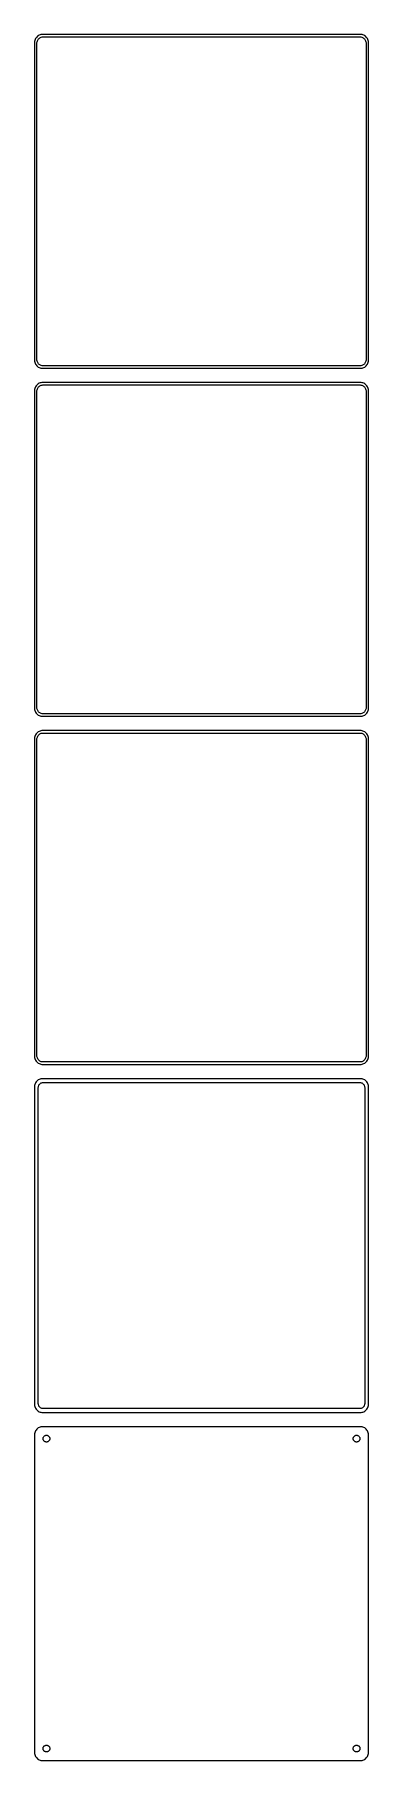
# Model space of a CAD drawing. Header units: metres. Extents: x -105 to 105, y 990 to 2076.
import ezdxf

# ---------------------------------------------------------------- set-up
doc = ezdxf.new("R2010")
doc.units = ezdxf.units.M

msp = doc.modelspace()

# ---------------------------------------------------------------- linework, layer by layer
for p, q in [((-103.645, 2074.42), (-104.045, 2073.94)), ((-103.187, 2074.85), (-103.645, 2074.42)), ((-102.679, 2075.22), (-103.187, 2074.85)), ((-102.129, 2075.52), (-102.679, 2075.22)), ((-101.545, 2075.76), (-102.129, 2075.52)), ((-100.937, 2075.91), (-101.545, 2075.76)), ((-101.203, 2074.12), (-100.736, 2074.3)), ((-100.314, 2075.99), (-100.937, 2075.91)), ((-100.736, 2074.3), (-100.25, 2074.43)), ((100.314, 2075.99), (-100.314, 2075.99)), ((-100.25, 2074.43), (-99.7512, 2074.49)), ((-99.7512, 2074.49), (99.7512, 2074.49)), ((99.7512, 2074.49), (100.25, 2074.43)), ((100.25, 2074.43), (100.736, 2074.3)), ((100.937, 2075.91), (100.314, 2075.99)), ((100.736, 2074.3), (101.203, 2074.12)), ((101.545, 2075.76), (100.937, 2075.91)), ((102.129, 2075.52), (101.545, 2075.76)), ((102.679, 2075.22), (102.129, 2075.52)), ((103.187, 2074.85), (102.679, 2075.22)), ((103.645, 2074.42), (103.187, 2074.85)), ((104.045, 2073.94), (103.645, 2074.42)), ((-104.961, 2071.63), (-105, 2071)), ((-105, 2071), (-105, 1871)), ((-104.843, 2072.24), (-104.961, 2071.63)), ((-104.649, 2072.84), (-104.843, 2072.24)), ((-104.382, 2073.41), (-104.649, 2072.84)), ((-104.045, 2073.94), (-104.382, 2073.41)), ((-103.5, 2070.5), (-103.468, 2071)), ((-103.5, 1871.5), (-103.5, 2070.5)), ((-103.468, 2071), (-103.374, 2071.49)), ((-103.374, 2071.49), (-103.219, 2071.97)), ((-103.219, 2071.97), (-103.005, 2072.43)), ((-103.005, 2072.43), (-102.736, 2072.85)), ((-102.736, 2072.85), (-102.416, 2073.24)), ((-102.416, 2073.24), (-102.05, 2073.58)), ((-102.05, 2073.58), (-101.643, 2073.88)), ((-101.643, 2073.88), (-101.203, 2074.12)), ((101.203, 2074.12), (101.643, 2073.88)), ((101.643, 2073.88), (102.05, 2073.58)), ((102.05, 2073.58), (102.416, 2073.24)), ((102.416, 2073.24), (102.736, 2072.85)), ((102.736, 2072.85), (103.005, 2072.43)), ((103.005, 2072.43), (103.219, 2071.97)), ((103.219, 2071.97), (103.374, 2071.49)), ((103.374, 2071.49), (103.468, 2071)), ((103.468, 2071), (103.5, 2070.5)), ((103.5, 2070.5), (103.5, 1871.5)), ((104.382, 2073.41), (104.045, 2073.94)), ((104.649, 2072.84), (104.382, 2073.41)), ((104.843, 2072.24), (104.649, 2072.84)), ((104.961, 2071.63), (104.843, 2072.24)), ((105, 2071), (104.961, 2071.63)), ((105, 1871), (105, 2071)), ((-105, 1871), (-104.961, 1870.37)), ((-104.961, 1870.37), (-104.843, 1869.76)), ((-104.843, 1869.76), (-104.649, 1869.16)), ((-104.649, 1869.16), (-104.382, 1868.59)), ((-104.382, 1868.59), (-104.045, 1868.06)), ((-104.045, 1868.06), (-103.645, 1867.58)), ((-103.468, 1871), (-103.5, 1871.5)), ((-103.374, 1870.51), (-103.468, 1871)), ((-103.219, 1870.03), (-103.374, 1870.51)), ((-103.005, 1869.57), (-103.219, 1870.03)), ((-102.736, 1869.15), (-103.005, 1869.57)), ((-102.416, 1868.76), (-102.736, 1869.15)), ((-102.05, 1868.42), (-102.416, 1868.76)), ((-101.643, 1868.12), (-102.05, 1868.42)), ((-101.203, 1867.88), (-101.643, 1868.12)), ((101.643, 1868.12), (101.203, 1867.88)), ((102.05, 1868.42), (101.643, 1868.12)), ((102.416, 1868.76), (102.05, 1868.42)), ((102.736, 1869.15), (102.416, 1868.76)), ((103.005, 1869.57), (102.736, 1869.15)), ((103.219, 1870.03), (103.005, 1869.57)), ((103.374, 1870.51), (103.219, 1870.03)), ((103.468, 1871), (103.374, 1870.51)), ((103.5, 1871.5), (103.468, 1871)), ((103.645, 1867.58), (104.045, 1868.06)), ((104.045, 1868.06), (104.382, 1868.59)), ((104.382, 1868.59), (104.649, 1869.16)), ((104.649, 1869.16), (104.843, 1869.76)), ((104.843, 1869.76), (104.961, 1870.37)), ((104.961, 1870.37), (105, 1871)), ((-103.645, 1867.58), (-103.187, 1867.15)), ((-103.187, 1867.15), (-102.679, 1866.78)), ((-102.679, 1866.78), (-102.129, 1866.48)), ((-102.129, 1866.48), (-101.545, 1866.24)), ((-101.545, 1866.24), (-100.937, 1866.09)), ((-100.736, 1867.7), (-101.203, 1867.88)), ((-100.937, 1866.09), (-100.314, 1866.01)), ((-100.25, 1867.57), (-100.736, 1867.7)), ((-100.314, 1866.01), (100.314, 1866.01)), ((-99.7512, 1867.51), (-100.25, 1867.57)), ((99.7512, 1867.51), (-99.7512, 1867.51)), ((100.25, 1867.57), (99.7512, 1867.51)), ((100.736, 1867.7), (100.25, 1867.57)), ((100.314, 1866.01), (100.937, 1866.09)), ((101.203, 1867.88), (100.736, 1867.7)), ((100.937, 1866.09), (101.545, 1866.24)), ((101.545, 1866.24), (102.129, 1866.48)), ((102.129, 1866.48), (102.679, 1866.78)), ((102.679, 1866.78), (103.187, 1867.15)), ((103.187, 1867.15), (103.645, 1867.58)), ((-104.961, 1852.63), (-105, 1852)), ((-105, 1852), (-105, 1652)), ((-104.843, 1853.24), (-104.961, 1852.63)), ((-104.649, 1853.84), (-104.843, 1853.24)), ((-104.382, 1854.41), (-104.649, 1853.84)), ((-104.045, 1854.94), (-104.382, 1854.41)), ((-103.645, 1855.42), (-104.045, 1854.94)), ((-103.187, 1855.85), (-103.645, 1855.42)), ((-103.5, 1851.5), (-103.468, 1852)), ((-103.5, 1652.5), (-103.5, 1851.5)), ((-103.468, 1852), (-103.374, 1852.49)), ((-103.374, 1852.49), (-103.219, 1852.97)), ((-103.219, 1852.97), (-103.005, 1853.43)), ((-102.679, 1856.22), (-103.187, 1855.85)), ((-103.005, 1853.43), (-102.736, 1853.85)), ((-102.736, 1853.85), (-102.416, 1854.24)), ((-102.129, 1856.52), (-102.679, 1856.22)), ((-102.416, 1854.24), (-102.05, 1854.58)), ((-101.545, 1856.76), (-102.129, 1856.52)), ((-102.05, 1854.58), (-101.643, 1854.88)), ((-101.643, 1854.88), (-101.203, 1855.12)), ((-100.937, 1856.91), (-101.545, 1856.76)), ((-101.203, 1855.12), (-100.736, 1855.3)), ((-100.314, 1856.99), (-100.937, 1856.91)), ((-100.736, 1855.3), (-100.25, 1855.43)), ((100.314, 1856.99), (-100.314, 1856.99)), ((-100.25, 1855.43), (-99.7512, 1855.49)), ((-99.7512, 1855.49), (99.7512, 1855.49)), ((99.7512, 1855.49), (100.25, 1855.43)), ((100.25, 1855.43), (100.736, 1855.3)), ((100.937, 1856.91), (100.314, 1856.99)), ((100.736, 1855.3), (101.203, 1855.12)), ((101.545, 1856.76), (100.937, 1856.91)), ((101.203, 1855.12), (101.643, 1854.88)), ((102.129, 1856.52), (101.545, 1856.76)), ((101.643, 1854.88), (102.05, 1854.58)), ((102.05, 1854.58), (102.416, 1854.24)), ((102.679, 1856.22), (102.129, 1856.52)), ((102.416, 1854.24), (102.736, 1853.85)), ((103.187, 1855.85), (102.679, 1856.22)), ((102.736, 1853.85), (103.005, 1853.43)), ((103.005, 1853.43), (103.219, 1852.97)), ((103.645, 1855.42), (103.187, 1855.85)), ((103.219, 1852.97), (103.374, 1852.49)), ((103.374, 1852.49), (103.468, 1852)), ((103.468, 1852), (103.5, 1851.5)), ((103.5, 1851.5), (103.5, 1652.5)), ((104.045, 1854.94), (103.645, 1855.42)), ((104.382, 1854.41), (104.045, 1854.94)), ((104.649, 1853.84), (104.382, 1854.41)), ((104.843, 1853.24), (104.649, 1853.84)), ((104.961, 1852.63), (104.843, 1853.24)), ((105, 1852), (104.961, 1852.63)), ((105, 1652), (105, 1852)), ((-105, 1652), (-104.961, 1651.37)), ((-104.961, 1651.37), (-104.843, 1650.76)), ((-104.843, 1650.76), (-104.649, 1650.16)), ((-103.468, 1652), (-103.5, 1652.5)), ((-103.374, 1651.51), (-103.468, 1652)), ((-103.219, 1651.03), (-103.374, 1651.51)), ((-103.005, 1650.57), (-103.219, 1651.03)), ((103.219, 1651.03), (103.005, 1650.57)), ((103.374, 1651.51), (103.219, 1651.03)), ((103.468, 1652), (103.374, 1651.51)), ((103.5, 1652.5), (103.468, 1652)), ((104.649, 1650.16), (104.843, 1650.76)), ((104.843, 1650.76), (104.961, 1651.37)), ((104.961, 1651.37), (105, 1652)), ((-104.649, 1650.16), (-104.382, 1649.59)), ((-104.382, 1649.59), (-104.045, 1649.06)), ((-104.045, 1649.06), (-103.645, 1648.58)), ((-103.645, 1648.58), (-103.187, 1648.15)), ((-103.187, 1648.15), (-102.679, 1647.78)), ((-102.736, 1650.15), (-103.005, 1650.57)), ((-102.416, 1649.76), (-102.736, 1650.15)), ((-102.679, 1647.78), (-102.129, 1647.48)), ((-102.05, 1649.42), (-102.416, 1649.76)), ((-102.129, 1647.48), (-101.545, 1647.24)), ((-101.643, 1649.12), (-102.05, 1649.42)), ((-101.203, 1648.88), (-101.643, 1649.12)), ((-101.545, 1647.24), (-100.937, 1647.09)), ((-100.736, 1648.7), (-101.203, 1648.88)), ((-100.937, 1647.09), (-100.314, 1647.01)), ((-100.25, 1648.57), (-100.736, 1648.7)), ((-100.314, 1647.01), (100.314, 1647.01)), ((-99.7512, 1648.51), (-100.25, 1648.57)), ((99.7512, 1648.51), (-99.7512, 1648.51)), ((100.25, 1648.57), (99.7512, 1648.51)), ((100.736, 1648.7), (100.25, 1648.57)), ((100.314, 1647.01), (100.937, 1647.09)), ((101.203, 1648.88), (100.736, 1648.7)), ((100.937, 1647.09), (101.545, 1647.24)), ((101.643, 1649.12), (101.203, 1648.88)), ((101.545, 1647.24), (102.129, 1647.48)), ((102.05, 1649.42), (101.643, 1649.12)), ((102.416, 1649.76), (102.05, 1649.42)), ((102.129, 1647.48), (102.679, 1647.78)), ((102.736, 1650.15), (102.416, 1649.76)), ((102.679, 1647.78), (103.187, 1648.15)), ((103.005, 1650.57), (102.736, 1650.15)), ((103.187, 1648.15), (103.645, 1648.58)), ((103.645, 1648.58), (104.045, 1649.06)), ((104.045, 1649.06), (104.382, 1649.59)), ((104.382, 1649.59), (104.649, 1650.16)), ((-104.961, 1633.63), (-105, 1633)), ((-105, 1633), (-105, 1433)), ((-104.843, 1634.24), (-104.961, 1633.63)), ((-104.649, 1634.84), (-104.843, 1634.24)), ((-104.382, 1635.41), (-104.649, 1634.84)), ((-104.045, 1635.94), (-104.382, 1635.41)), ((-103.645, 1636.42), (-104.045, 1635.94)), ((-103.187, 1636.85), (-103.645, 1636.42)), ((-103.5, 1632.5), (-103.468, 1633)), ((-103.5, 1433.5), (-103.5, 1632.5)), ((-103.468, 1633), (-103.374, 1633.49)), ((-103.374, 1633.49), (-103.219, 1633.97)), ((-103.219, 1633.97), (-103.005, 1634.43)), ((-102.679, 1637.22), (-103.187, 1636.85)), ((-103.005, 1634.43), (-102.736, 1634.85)), ((-102.736, 1634.85), (-102.416, 1635.24)), ((-102.129, 1637.52), (-102.679, 1637.22)), ((-102.416, 1635.24), (-102.05, 1635.58)), ((-101.545, 1637.76), (-102.129, 1637.52)), ((-102.05, 1635.58), (-101.643, 1635.88)), ((-101.643, 1635.88), (-101.203, 1636.12)), ((-100.937, 1637.91), (-101.545, 1637.76)), ((-101.203, 1636.12), (-100.736, 1636.3)), ((-100.314, 1637.99), (-100.937, 1637.91)), ((-100.736, 1636.3), (-100.25, 1636.43)), ((100.314, 1637.99), (-100.314, 1637.99)), ((-100.25, 1636.43), (-99.7512, 1636.49)), ((-99.7512, 1636.49), (99.7512, 1636.49)), ((99.7512, 1636.49), (100.25, 1636.43)), ((100.25, 1636.43), (100.736, 1636.3)), ((100.937, 1637.91), (100.314, 1637.99)), ((100.736, 1636.3), (101.203, 1636.12)), ((101.545, 1637.76), (100.937, 1637.91)), ((101.203, 1636.12), (101.643, 1635.88)), ((102.129, 1637.52), (101.545, 1637.76)), ((101.643, 1635.88), (102.05, 1635.58)), ((102.05, 1635.58), (102.416, 1635.24)), ((102.679, 1637.22), (102.129, 1637.52)), ((102.416, 1635.24), (102.736, 1634.85)), ((103.187, 1636.85), (102.679, 1637.22)), ((102.736, 1634.85), (103.005, 1634.43)), ((103.005, 1634.43), (103.219, 1633.97)), ((103.645, 1636.42), (103.187, 1636.85)), ((103.219, 1633.97), (103.374, 1633.49)), ((103.374, 1633.49), (103.468, 1633)), ((103.468, 1633), (103.5, 1632.5)), ((103.5, 1632.5), (103.5, 1433.5)), ((104.045, 1635.94), (103.645, 1636.42)), ((104.382, 1635.41), (104.045, 1635.94)), ((104.649, 1634.84), (104.382, 1635.41)), ((104.843, 1634.24), (104.649, 1634.84)), ((104.961, 1633.63), (104.843, 1634.24)), ((105, 1633), (104.961, 1633.63)), ((105, 1433), (105, 1633)), ((-103.468, 1433), (-103.5, 1433.5)), ((103.5, 1433.5), (103.468, 1433)), ((-105, 1433), (-104.961, 1432.37)), ((-104.961, 1432.37), (-104.843, 1431.76)), ((-104.843, 1431.76), (-104.649, 1431.16)), ((-104.649, 1431.16), (-104.382, 1430.59)), ((-104.382, 1430.59), (-104.045, 1430.06)), ((-104.045, 1430.06), (-103.645, 1429.58)), ((-103.645, 1429.58), (-103.187, 1429.15)), ((-103.374, 1432.51), (-103.468, 1433)), ((-103.219, 1432.03), (-103.374, 1432.51)), ((-103.005, 1431.57), (-103.219, 1432.03)), ((-103.187, 1429.15), (-102.679, 1428.78)), ((-102.736, 1431.15), (-103.005, 1431.57)), ((-102.416, 1430.76), (-102.736, 1431.15)), ((-102.679, 1428.78), (-102.129, 1428.48)), ((-102.05, 1430.42), (-102.416, 1430.76)), ((-102.129, 1428.48), (-101.545, 1428.24)), ((-101.643, 1430.12), (-102.05, 1430.42)), ((-101.203, 1429.88), (-101.643, 1430.12)), ((-101.545, 1428.24), (-100.937, 1428.09)), ((-100.736, 1429.7), (-101.203, 1429.88)), ((-100.937, 1428.09), (-100.314, 1428.01)), ((-100.25, 1429.57), (-100.736, 1429.7)), ((-100.314, 1428.01), (100.314, 1428.01)), ((-99.7512, 1429.51), (-100.25, 1429.57)), ((99.7512, 1429.51), (-99.7512, 1429.51)), ((100.25, 1429.57), (99.7512, 1429.51)), ((100.736, 1429.7), (100.25, 1429.57)), ((100.314, 1428.01), (100.937, 1428.09)), ((101.203, 1429.88), (100.736, 1429.7)), ((100.937, 1428.09), (101.545, 1428.24)), ((101.643, 1430.12), (101.203, 1429.88)), ((101.545, 1428.24), (102.129, 1428.48)), ((102.05, 1430.42), (101.643, 1430.12)), ((102.416, 1430.76), (102.05, 1430.42)), ((102.129, 1428.48), (102.679, 1428.78)), ((102.736, 1431.15), (102.416, 1430.76)), ((102.679, 1428.78), (103.187, 1429.15)), ((103.005, 1431.57), (102.736, 1431.15)), ((103.219, 1432.03), (103.005, 1431.57)), ((103.187, 1429.15), (103.645, 1429.58)), ((103.374, 1432.51), (103.219, 1432.03)), ((103.468, 1433), (103.374, 1432.51)), ((103.645, 1429.58), (104.045, 1430.06)), ((104.045, 1430.06), (104.382, 1430.59)), ((104.382, 1430.59), (104.649, 1431.16)), ((104.649, 1431.16), (104.843, 1431.76)), ((104.843, 1431.76), (104.961, 1432.37)), ((104.961, 1432.37), (105, 1433)), ((-104.961, 1414.63), (-105, 1414)), ((-105, 1414), (-105, 1214)), ((-104.843, 1415.24), (-104.961, 1414.63)), ((-104.649, 1415.84), (-104.843, 1415.24)), ((-104.382, 1416.41), (-104.649, 1415.84)), ((-104.045, 1416.94), (-104.382, 1416.41)), ((-103.645, 1417.42), (-104.045, 1416.94)), ((-103.187, 1417.85), (-103.645, 1417.42)), ((-102.679, 1418.22), (-103.187, 1417.85)), ((-102.129, 1418.52), (-102.679, 1418.22)), ((-102.613, 1413.5), (-102.588, 1413.89)), ((-102.613, 1214.5), (-102.613, 1413.5)), ((-102.588, 1413.89), (-102.515, 1414.27)), ((-102.515, 1414.27), (-102.394, 1414.65)), ((-102.394, 1414.65), (-102.228, 1415)), ((-102.228, 1415), (-102.018, 1415.33)), ((-101.545, 1418.76), (-102.129, 1418.52)), ((-102.018, 1415.33), (-101.769, 1415.63)), ((-101.769, 1415.63), (-101.484, 1415.9)), ((-100.937, 1418.91), (-101.545, 1418.76)), ((-101.484, 1415.9), (-101.168, 1416.13)), ((-101.168, 1416.13), (-100.825, 1416.32)), ((-100.314, 1418.99), (-100.937, 1418.91)), ((-100.825, 1416.32), (-100.462, 1416.46)), ((-100.462, 1416.46), (-100.083, 1416.56)), ((100.314, 1418.99), (-100.314, 1418.99)), ((-100.083, 1416.56), (-99.6955, 1416.61)), ((-99.6955, 1416.61), (99.6955, 1416.61)), ((99.6955, 1416.61), (100.083, 1416.56)), ((100.083, 1416.56), (100.462, 1416.46)), ((100.937, 1418.91), (100.314, 1418.99)), ((100.462, 1416.46), (100.825, 1416.32)), ((100.825, 1416.32), (101.168, 1416.13)), ((101.545, 1418.76), (100.937, 1418.91)), ((101.168, 1416.13), (101.484, 1415.9)), ((101.484, 1415.9), (101.769, 1415.63)), ((102.129, 1418.52), (101.545, 1418.76)), ((101.769, 1415.63), (102.018, 1415.33)), ((102.018, 1415.33), (102.228, 1415)), ((102.679, 1418.22), (102.129, 1418.52)), ((102.228, 1415), (102.394, 1414.65)), ((102.394, 1414.65), (102.515, 1414.27)), ((102.515, 1414.27), (102.588, 1413.89)), ((102.588, 1413.89), (102.613, 1413.5)), ((102.613, 1413.5), (102.613, 1214.5)), ((103.187, 1417.85), (102.679, 1418.22)), ((103.645, 1417.42), (103.187, 1417.85)), ((104.045, 1416.94), (103.645, 1417.42)), ((104.382, 1416.41), (104.045, 1416.94)), ((104.649, 1415.84), (104.382, 1416.41)), ((104.843, 1415.24), (104.649, 1415.84)), ((104.961, 1414.63), (104.843, 1415.24)), ((105, 1414), (104.961, 1414.63)), ((105, 1214), (105, 1414)), ((-105, 1214), (-104.961, 1213.37)), ((-104.961, 1213.37), (-104.843, 1212.76)), ((-104.843, 1212.76), (-104.649, 1212.16)), ((-104.649, 1212.16), (-104.382, 1211.59)), ((-104.382, 1211.59), (-104.045, 1211.06)), ((-104.045, 1211.06), (-103.645, 1210.58)), ((-103.645, 1210.58), (-103.187, 1210.15)), ((-103.187, 1210.15), (-102.679, 1209.78)), ((-102.679, 1209.78), (-102.129, 1209.48)), ((-102.588, 1214.11), (-102.613, 1214.5)), ((-102.515, 1213.73), (-102.588, 1214.11)), ((-102.394, 1213.35), (-102.515, 1213.73)), ((-102.228, 1213), (-102.394, 1213.35)), ((-102.018, 1212.67), (-102.228, 1213)), ((-102.129, 1209.48), (-101.545, 1209.24)), ((-101.769, 1212.37), (-102.018, 1212.67)), ((-101.484, 1212.1), (-101.769, 1212.37)), ((-101.545, 1209.24), (-100.937, 1209.09)), ((-101.168, 1211.87), (-101.484, 1212.1)), ((-100.825, 1211.68), (-101.168, 1211.87)), ((-100.937, 1209.09), (-100.314, 1209.01)), ((-100.462, 1211.54), (-100.825, 1211.68)), ((-100.083, 1211.44), (-100.462, 1211.54)), ((-100.314, 1209.01), (100.314, 1209.01)), ((-99.6955, 1211.39), (-100.083, 1211.44)), ((99.6955, 1211.39), (-99.6955, 1211.39)), ((100.083, 1211.44), (99.6955, 1211.39)), ((100.462, 1211.54), (100.083, 1211.44)), ((100.314, 1209.01), (100.937, 1209.09)), ((100.825, 1211.68), (100.462, 1211.54)), ((101.168, 1211.87), (100.825, 1211.68)), ((100.937, 1209.09), (101.545, 1209.24)), ((101.484, 1212.1), (101.168, 1211.87)), ((101.769, 1212.37), (101.484, 1212.1)), ((101.545, 1209.24), (102.129, 1209.48)), ((102.018, 1212.67), (101.769, 1212.37)), ((102.228, 1213), (102.018, 1212.67)), ((102.129, 1209.48), (102.679, 1209.78)), ((102.394, 1213.35), (102.228, 1213)), ((102.515, 1213.73), (102.394, 1213.35)), ((102.588, 1214.11), (102.515, 1213.73)), ((102.613, 1214.5), (102.588, 1214.11)), ((102.679, 1209.78), (103.187, 1210.15)), ((103.187, 1210.15), (103.645, 1210.58)), ((103.645, 1210.58), (104.045, 1211.06)), ((104.045, 1211.06), (104.382, 1211.59)), ((104.382, 1211.59), (104.649, 1212.16)), ((104.649, 1212.16), (104.843, 1212.76)), ((104.843, 1212.76), (104.961, 1213.37)), ((104.961, 1213.37), (105, 1214)), ((-104.961, 1195.63), (-105, 1195)), ((-105, 1195), (-105, 995)), ((-104.843, 1196.24), (-104.961, 1195.63)), ((-104.649, 1196.84), (-104.843, 1196.24)), ((-104.382, 1197.41), (-104.649, 1196.84)), ((-104.045, 1197.94), (-104.382, 1197.41)), ((-103.645, 1198.42), (-104.045, 1197.94)), ((-103.187, 1198.85), (-103.645, 1198.42)), ((-102.679, 1199.22), (-103.187, 1198.85)), ((-102.129, 1199.52), (-102.679, 1199.22)), ((-101.545, 1199.76), (-102.129, 1199.52)), ((-100.937, 1199.91), (-101.545, 1199.76)), ((-100.314, 1199.99), (-100.937, 1199.91)), ((100.314, 1199.99), (-100.314, 1199.99)), ((-98.1598, 1194.53), (-97.9001, 1194.6)), ((-97.9001, 1194.6), (-97.6341, 1194.63)), ((-97.6341, 1194.63), (-97.3659, 1194.63)), ((-97.3659, 1194.63), (-97.0999, 1194.6)), ((-97.0999, 1194.6), (-96.8401, 1194.53)), ((96.8401, 1194.53), (97.0999, 1194.6)), ((97.0999, 1194.6), (97.3659, 1194.63)), ((97.3659, 1194.63), (97.6341, 1194.63)), ((97.6341, 1194.63), (97.9001, 1194.6)), ((97.9001, 1194.6), (98.1598, 1194.53)), ((100.937, 1199.91), (100.314, 1199.99)), ((101.545, 1199.76), (100.937, 1199.91)), ((102.129, 1199.52), (101.545, 1199.76)), ((102.679, 1199.22), (102.129, 1199.52)), ((103.187, 1198.85), (102.679, 1199.22)), ((103.645, 1198.42), (103.187, 1198.85)), ((104.045, 1197.94), (103.645, 1198.42)), ((104.382, 1197.41), (104.045, 1197.94)), ((104.649, 1196.84), (104.382, 1197.41)), ((104.843, 1196.24), (104.649, 1196.84)), ((104.961, 1195.63), (104.843, 1196.24)), ((105, 1195), (104.961, 1195.63)), ((105, 995), (105, 1195)), ((-99.6353, 1192.5), (-99.6185, 1192.77)), ((-99.6185, 1192.23), (-99.6353, 1192.5)), ((-99.6185, 1192.77), (-99.5682, 1193.03)), ((-99.5682, 1191.97), (-99.6185, 1192.23)), ((-99.5682, 1193.03), (-99.4853, 1193.29)), ((-99.4853, 1191.71), (-99.5682, 1191.97)), ((-99.4853, 1193.29), (-99.3712, 1193.53)), ((-99.3712, 1191.47), (-99.4853, 1191.71)), ((-99.3712, 1193.53), (-99.2275, 1193.76)), ((-99.2275, 1191.24), (-99.3712, 1191.47)), ((-99.2275, 1193.76), (-99.0566, 1193.96)), ((-99.0566, 1191.04), (-99.2275, 1191.24)), ((-99.0566, 1193.96), (-98.8611, 1194.15)), ((-98.8611, 1190.85), (-99.0566, 1191.04)), ((-98.8611, 1194.15), (-98.6441, 1194.3)), ((-98.6441, 1190.7), (-98.8611, 1190.85)), ((-98.6441, 1194.3), (-98.4092, 1194.43)), ((-98.4092, 1190.57), (-98.6441, 1190.7)), ((-98.4092, 1194.43), (-98.1598, 1194.53)), ((-98.1598, 1190.47), (-98.4092, 1190.57)), ((-97.9001, 1190.4), (-98.1598, 1190.47)), ((-97.6341, 1190.37), (-97.9001, 1190.4)), ((-97.3659, 1190.37), (-97.6341, 1190.37)), ((-97.0999, 1190.4), (-97.3659, 1190.37)), ((-96.8401, 1190.47), (-97.0999, 1190.4)), ((-96.8401, 1194.53), (-96.5908, 1194.43)), ((-96.5908, 1190.57), (-96.8401, 1190.47)), ((-96.5908, 1194.43), (-96.3559, 1194.3)), ((-96.3559, 1190.7), (-96.5908, 1190.57)), ((-96.3559, 1194.3), (-96.1389, 1194.15)), ((-96.1389, 1190.85), (-96.3559, 1190.7)), ((-96.1389, 1194.15), (-95.9434, 1193.96)), ((-95.9434, 1191.04), (-96.1389, 1190.85)), ((-95.9434, 1193.96), (-95.7725, 1193.76)), ((-95.7725, 1191.24), (-95.9434, 1191.04)), ((-95.7725, 1193.76), (-95.6288, 1193.53)), ((-95.6288, 1191.47), (-95.7725, 1191.24)), ((-95.6288, 1193.53), (-95.5146, 1193.29)), ((-95.5146, 1191.71), (-95.6288, 1191.47)), ((-95.5146, 1193.29), (-95.4318, 1193.03)), ((-95.4318, 1191.97), (-95.5146, 1191.71)), ((-95.4318, 1193.03), (-95.3815, 1192.77)), ((-95.3815, 1192.23), (-95.4318, 1191.97)), ((-95.3815, 1192.77), (-95.3647, 1192.5)), ((-95.3647, 1192.5), (-95.3815, 1192.23)), ((95.3647, 1192.5), (95.3815, 1192.77)), ((95.3815, 1192.23), (95.3647, 1192.5)), ((95.3815, 1192.77), (95.4318, 1193.03)), ((95.4318, 1191.97), (95.3815, 1192.23)), ((95.4318, 1193.03), (95.5146, 1193.29)), ((95.5146, 1191.71), (95.4318, 1191.97)), ((95.5146, 1193.29), (95.6288, 1193.53)), ((95.6288, 1191.47), (95.5146, 1191.71)), ((95.6288, 1193.53), (95.7725, 1193.76)), ((95.7725, 1191.24), (95.6288, 1191.47)), ((95.7725, 1193.76), (95.9434, 1193.96)), ((95.9434, 1191.04), (95.7725, 1191.24)), ((95.9434, 1193.96), (96.1389, 1194.15)), ((96.1389, 1190.85), (95.9434, 1191.04)), ((96.1389, 1194.15), (96.3559, 1194.3)), ((96.3559, 1190.7), (96.1389, 1190.85)), ((96.3559, 1194.3), (96.5908, 1194.43)), ((96.5908, 1190.57), (96.3559, 1190.7)), ((96.5908, 1194.43), (96.8401, 1194.53)), ((96.8401, 1190.47), (96.5908, 1190.57)), ((97.0999, 1190.4), (96.8401, 1190.47)), ((97.3659, 1190.37), (97.0999, 1190.4)), ((97.6341, 1190.37), (97.3659, 1190.37)), ((97.9001, 1190.4), (97.6341, 1190.37)), ((98.1598, 1190.47), (97.9001, 1190.4)), ((98.1598, 1194.53), (98.4092, 1194.43)), ((98.4092, 1190.57), (98.1598, 1190.47)), ((98.4092, 1194.43), (98.6441, 1194.3)), ((98.6441, 1190.7), (98.4092, 1190.57)), ((98.6441, 1194.3), (98.8611, 1194.15)), ((98.8611, 1190.85), (98.6441, 1190.7)), ((98.8611, 1194.15), (99.0566, 1193.96)), ((99.0566, 1191.04), (98.8611, 1190.85)), ((99.0566, 1193.96), (99.2275, 1193.76)), ((99.2275, 1191.24), (99.0566, 1191.04)), ((99.2275, 1193.76), (99.3712, 1193.53)), ((99.3712, 1191.47), (99.2275, 1191.24)), ((99.3712, 1193.53), (99.4853, 1193.29)), ((99.4853, 1191.71), (99.3712, 1191.47)), ((99.4853, 1193.29), (99.5682, 1193.03)), ((99.5682, 1191.97), (99.4853, 1191.71)), ((99.5682, 1193.03), (99.6185, 1192.77)), ((99.6185, 1192.23), (99.5682, 1191.97)), ((99.6185, 1192.77), (99.6353, 1192.5)), ((99.6353, 1192.5), (99.6185, 1192.23)), ((-99.0566, 998.962), (-98.8611, 999.145)), ((-98.8611, 999.145), (-98.6441, 999.303)), ((-98.6441, 999.303), (-98.4092, 999.432)), ((-98.4092, 999.432), (-98.1598, 999.531)), ((-98.1598, 999.531), (-97.9001, 999.597)), ((-97.9001, 999.597), (-97.6341, 999.631)), ((-97.6341, 999.631), (-97.3659, 999.631)), ((-97.3659, 999.631), (-97.0999, 999.597)), ((-97.0999, 999.597), (-96.8401, 999.531)), ((-96.8401, 999.531), (-96.5908, 999.432)), ((-96.5908, 999.432), (-96.3559, 999.303)), ((-96.3559, 999.303), (-96.1389, 999.145)), ((-96.1389, 999.145), (-95.9434, 998.962)), ((95.9434, 998.962), (96.1389, 999.145)), ((96.1389, 999.145), (96.3559, 999.303)), ((96.3559, 999.303), (96.5908, 999.432)), ((96.5908, 999.432), (96.8401, 999.531)), ((96.8401, 999.531), (97.0999, 999.597)), ((97.0999, 999.597), (97.3659, 999.631)), ((97.3659, 999.631), (97.6341, 999.631)), ((97.6341, 999.631), (97.9001, 999.597)), ((97.9001, 999.597), (98.1598, 999.531)), ((98.1598, 999.531), (98.4092, 999.432)), ((98.4092, 999.432), (98.6441, 999.303)), ((98.6441, 999.303), (98.8611, 999.145)), ((98.8611, 999.145), (99.0566, 998.962)), ((-105, 995), (-104.961, 994.373)), ((-104.961, 994.373), (-104.843, 993.757)), ((-104.843, 993.757), (-104.649, 993.159)), ((-104.649, 993.159), (-104.382, 992.591)), ((-104.382, 992.591), (-104.045, 992.061)), ((-104.045, 992.061), (-103.645, 991.577)), ((-103.645, 991.577), (-103.187, 991.147)), ((-103.187, 991.147), (-102.679, 990.778)), ((-102.679, 990.778), (-102.129, 990.476)), ((-102.129, 990.476), (-101.545, 990.245)), ((-101.545, 990.245), (-100.937, 990.089)), ((-100.937, 990.089), (-100.314, 990.01)), ((-100.314, 990.01), (100.314, 990.01)), ((-99.6353, 997.5), (-99.6185, 997.768)), ((-99.6185, 997.232), (-99.6353, 997.5)), ((-99.6185, 997.768), (-99.5682, 998.031)), ((-99.5682, 996.969), (-99.6185, 997.232)), ((-99.5682, 998.031), (-99.4853, 998.286)), ((-99.4853, 996.714), (-99.5682, 996.969)), ((-99.4853, 998.286), (-99.3712, 998.529)), ((-99.3712, 996.471), (-99.4853, 996.714)), ((-99.3712, 998.529), (-99.2275, 998.755)), ((-99.2275, 996.245), (-99.3712, 996.471)), ((-99.2275, 998.755), (-99.0566, 998.962)), ((-99.0566, 996.038), (-99.2275, 996.245)), ((-98.8611, 995.855), (-99.0566, 996.038)), ((-98.6441, 995.697), (-98.8611, 995.855)), ((-98.4092, 995.568), (-98.6441, 995.697)), ((-98.1598, 995.469), (-98.4092, 995.568)), ((-97.9001, 995.403), (-98.1598, 995.469)), ((-97.6341, 995.369), (-97.9001, 995.403)), ((-97.3659, 995.369), (-97.6341, 995.369)), ((-97.0999, 995.403), (-97.3659, 995.369)), ((-96.8401, 995.469), (-97.0999, 995.403)), ((-96.5908, 995.568), (-96.8401, 995.469)), ((-96.3559, 995.697), (-96.5908, 995.568)), ((-96.1389, 995.855), (-96.3559, 995.697)), ((-95.9434, 996.038), (-96.1389, 995.855)), ((-95.9434, 998.962), (-95.7725, 998.755)), ((-95.7725, 996.245), (-95.9434, 996.038)), ((-95.7725, 998.755), (-95.6288, 998.529)), ((-95.6288, 996.471), (-95.7725, 996.245)), ((-95.6288, 998.529), (-95.5146, 998.286)), ((-95.5146, 996.714), (-95.6288, 996.471)), ((-95.5146, 998.286), (-95.4318, 998.031)), ((-95.4318, 996.969), (-95.5146, 996.714)), ((-95.4318, 998.031), (-95.3815, 997.768)), ((-95.3815, 997.232), (-95.4318, 996.969)), ((-95.3815, 997.768), (-95.3647, 997.5)), ((-95.3647, 997.5), (-95.3815, 997.232)), ((95.3647, 997.5), (95.3815, 997.768)), ((95.3815, 997.232), (95.3647, 997.5)), ((95.3815, 997.768), (95.4318, 998.031)), ((95.4318, 996.969), (95.3815, 997.232)), ((95.4318, 998.031), (95.5146, 998.286)), ((95.5146, 996.714), (95.4318, 996.969)), ((95.5146, 998.286), (95.6288, 998.529)), ((95.6288, 996.471), (95.5146, 996.714)), ((95.6288, 998.529), (95.7725, 998.755)), ((95.7725, 996.245), (95.6288, 996.471)), ((95.7725, 998.755), (95.9434, 998.962)), ((95.9434, 996.038), (95.7725, 996.245)), ((96.1389, 995.855), (95.9434, 996.038)), ((96.3559, 995.697), (96.1389, 995.855)), ((96.5908, 995.568), (96.3559, 995.697)), ((96.8401, 995.469), (96.5908, 995.568)), ((97.0999, 995.403), (96.8401, 995.469)), ((97.3659, 995.369), (97.0999, 995.403)), ((97.6341, 995.369), (97.3659, 995.369)), ((97.9001, 995.403), (97.6341, 995.369)), ((98.1598, 995.469), (97.9001, 995.403)), ((98.4092, 995.568), (98.1598, 995.469)), ((98.6441, 995.697), (98.4092, 995.568)), ((98.8611, 995.855), (98.6441, 995.697)), ((99.0566, 996.038), (98.8611, 995.855)), ((99.0566, 998.962), (99.2275, 998.755)), ((99.2275, 996.245), (99.0566, 996.038)), ((99.2275, 998.755), (99.3712, 998.529)), ((99.3712, 996.471), (99.2275, 996.245)), ((99.3712, 998.529), (99.4853, 998.286)), ((99.4853, 996.714), (99.3712, 996.471)), ((99.4853, 998.286), (99.5682, 998.031)), ((99.5682, 996.969), (99.4853, 996.714)), ((99.5682, 998.031), (99.6185, 997.768)), ((99.6185, 997.232), (99.5682, 996.969)), ((99.6185, 997.768), (99.6353, 997.5)), ((99.6353, 997.5), (99.6185, 997.232)), ((100.314, 990.01), (100.937, 990.089)), ((100.937, 990.089), (101.545, 990.245)), ((101.545, 990.245), (102.129, 990.476)), ((102.129, 990.476), (102.679, 990.778)), ((102.679, 990.778), (103.187, 991.147)), ((103.187, 991.147), (103.645, 991.577)), ((103.645, 991.577), (104.045, 992.061)), ((104.045, 992.061), (104.382, 992.591)), ((104.382, 992.591), (104.649, 993.159)), ((104.649, 993.159), (104.843, 993.757)), ((104.843, 993.757), (104.961, 994.373)), ((104.961, 994.373), (105, 995))]:
    msp.add_line(p, q)

doc.saveas('drawing.dxf')
